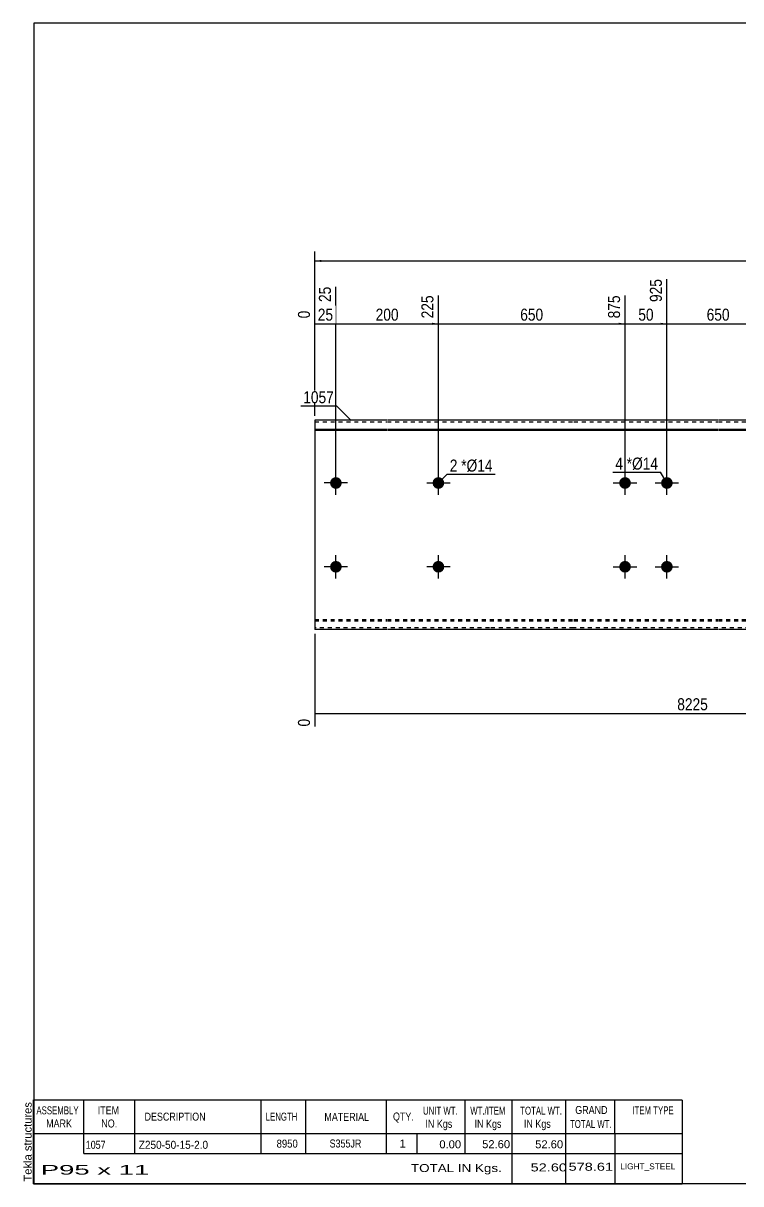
# Model space of a CAD drawing. Header units: millimetres. Extents: x -70 to 333, y -157 to 120.
# Drawn here: x -69.7 to 101.7, y -157.3 to 119.8 of the extents above; entities that cross this region are included whole.
import ezdxf

# ---------------------------------------------------------------- set-up
doc = ezdxf.new("R2010")
doc.units = ezdxf.units.MM
doc.linetypes.add('DXK_LINE_DOT1', pattern=[1.8814, 0.9407, -0.9407])
doc.styles.add('Arial', font='ARIAL.TTF', dxfattribs={"height": 0.2})
doc.styles.add('Arial Narrow', font='ARIALN.TTF', dxfattribs={"height": 0.2})

# ---------------------------------------------------------------- blocks, each defined once
blk = doc.blocks.new('Unknown-629082493-1758')
at = {"color": 5, "linetype": 'Continuous'}
for p, q in [((332.8, 119.75), (-67.2, 119.75)), ((-67.2, 119.75), (-67.2, -157.25)), ((332.8, -157.25), (332.8, 119.75)), ((-67.2, -157.25), (332.8, -157.25))]:
    blk.add_line(p, q, dxfattribs=at)
at = {"color": 174, "linetype": 'Continuous', "style": 'Arial'}
blk.add_text('Tekla structures', height=1.9102, rotation=90, dxfattribs=at).set_placement((-67.7, -156.75))
blk = doc.blocks.new('Bolt-629082493-1223 - 1203')
at = {"linetype": 'Continuous'}
blk.add_hatch(color=3, dxfattribs=at).paths.add_polyline_path([(28.09, 10, -1), (30.89, 10, -1)])
at = {"color": 3, "linetype": 'Continuous'}
for p, q in [((29.49, 7.2), (29.49, 12.8)), ((26.69, 10), (32.29, 10))]:
    blk.add_line(p, q, dxfattribs=at)
blk = doc.blocks.new('Part-629082493-1218 - 1203')
at = {"color": 2, "linetype": 'Continuous'}
for p, q in [((0, 25), (0, -25)), ((17.19, 25), (0, 25)), ((41.68, 25), (17.29, 25)), ((61.78, 25), (41.78, 25)), ((96.27, 25), (61.88, 25)), ((120.76, 25), (96.37, 25)), ((145.25, 25), (120.86, 25)), ((168.15, 25), (145.35, 25)), ((192.63, 25), (168.25, 25)), ((217.12, 25), (192.73, 25)), ((244.42, 25), (217.22, 25)), ((244.42, -25), (244.42, 25)), ((0, 22.88), (17.19, 22.88)), ((0, 22.6), (17.19, 22.6)), ((17.29, 22.88), (41.68, 22.88)), ((17.29, 22.6), (41.68, 22.6)), ((41.78, 22.88), (61.78, 22.88)), ((41.78, 22.6), (61.78, 22.6)), ((61.88, 22.88), (96.27, 22.88)), ((61.88, 22.6), (96.27, 22.6)), ((96.37, 22.88), (120.76, 22.88)), ((96.37, 22.6), (120.76, 22.6)), ((120.86, 22.88), (145.25, 22.88)), ((120.86, 22.6), (145.25, 22.6)), ((145.35, 22.88), (168.15, 22.88)), ((145.35, 22.6), (168.15, 22.6)), ((168.25, 22.88), (192.63, 22.88)), ((168.25, 22.6), (192.63, 22.6)), ((192.73, 22.88), (217.12, 22.88)), ((192.73, 22.6), (217.12, 22.6)), ((217.22, 22.88), (244.42, 22.88)), ((217.22, 22.6), (244.42, 22.6)), ((17.19, -25), (0, -25)), ((41.68, -25), (17.29, -25)), ((61.78, -25), (41.78, -25)), ((96.27, -25), (61.88, -25)), ((120.76, -25), (96.37, -25)), ((145.25, -25), (120.86, -25)), ((168.15, -25), (145.35, -25)), ((192.63, -25), (168.25, -25)), ((217.12, -25), (192.73, -25)), ((244.42, -25), (217.22, -25))]:
    blk.add_line(p, q, dxfattribs=at)
at = {"color": 7, "linetype": 'DXK_LINE_DOT1'}
for p, q in [((0, 24.6), (17.19, 24.6)), ((17.29, 24.6), (41.68, 24.6)), ((41.78, 24.6), (61.78, 24.6)), ((61.88, 24.6), (96.27, 24.6)), ((96.37, 24.6), (120.76, 24.6)), ((120.86, 24.6), (145.25, 24.6)), ((145.35, 24.6), (168.15, 24.6)), ((168.25, 24.6), (192.63, 24.6)), ((192.73, 24.6), (217.12, 24.6)), ((217.22, 24.6), (244.42, 24.6)), ((0, -22.6), (17.19, -22.6)), ((0, -22.88), (17.19, -22.88)), ((17.19, -24.6), (0, -24.6)), ((17.29, -22.6), (41.68, -22.6)), ((17.29, -22.88), (41.68, -22.88)), ((41.68, -24.6), (17.29, -24.6)), ((41.78, -22.6), (61.78, -22.6)), ((41.78, -22.88), (61.78, -22.88)), ((61.78, -24.6), (41.78, -24.6)), ((61.88, -22.6), (96.27, -22.6)), ((61.88, -22.88), (96.27, -22.88)), ((96.27, -24.6), (61.88, -24.6)), ((96.37, -22.6), (120.76, -22.6)), ((96.37, -22.88), (120.76, -22.88)), ((120.76, -24.6), (96.37, -24.6)), ((120.86, -22.6), (145.25, -22.6)), ((120.86, -22.88), (145.25, -22.88)), ((145.25, -24.6), (120.86, -24.6)), ((145.35, -22.6), (168.15, -22.6)), ((145.35, -22.88), (168.15, -22.88)), ((168.15, -24.6), (145.35, -24.6)), ((168.25, -22.6), (192.63, -22.6)), ((168.25, -22.88), (192.63, -22.88)), ((192.63, -24.6), (168.25, -24.6)), ((192.73, -22.6), (217.12, -22.6)), ((192.73, -22.88), (217.12, -22.88)), ((217.12, -24.6), (192.73, -24.6)), ((217.22, -22.6), (244.42, -22.6)), ((217.22, -22.88), (244.42, -22.88)), ((244.42, -24.6), (217.22, -24.6))]:
    blk.add_line(p, q, dxfattribs=at)
blk = doc.blocks.new('Bolt-629082493-1219 - 1203')
at = {"linetype": 'Continuous'}
for points in [[(3.6, 10, -1), (6.4, 10, -1)], [(131.65, 10, -1), (134.45, 10, -1)]]:
    blk.add_hatch(color=3, dxfattribs=at).paths.add_polyline_path(points)
at = {"color": 3, "linetype": 'Continuous'}
for p, q in [((5, 7.2), (5, 12.8)), ((133.05, 7.2), (133.05, 12.8)), ((7.8, 10), (2.2, 10)), ((135.85, 10), (130.25, 10))]:
    blk.add_line(p, q, dxfattribs=at)
blk = doc.blocks.new('Bolt-629082493-1220 - 1203')
at = {"linetype": 'Continuous'}
for points in [[(3.6, -10, -1), (6.4, -10, -1)], [(131.65, -10, -1), (134.45, -10, -1)]]:
    blk.add_hatch(color=3, dxfattribs=at).paths.add_polyline_path(points)
at = {"color": 3, "linetype": 'Continuous'}
for p, q in [((5, -12.8), (5, -7.2)), ((133.05, -12.8), (133.05, -7.2)), ((7.8, -10), (2.2, -10)), ((135.85, -10), (130.25, -10))]:
    blk.add_line(p, q, dxfattribs=at)
blk = doc.blocks.new('Bolt-629082493-1222 - 1203')
at = {"linetype": 'Continuous'}
for points in [[(72.68, 10, -1), (75.48, 10, -1)], [(82.68, 10, -1), (85.48, 10, -1)], [(72.68, -10, -1), (75.48, -10, -1)], [(82.68, -10, -1), (85.48, -10, -1)]]:
    blk.add_hatch(color=3, dxfattribs=at).paths.add_polyline_path(points)
at = {"color": 3, "linetype": 'Continuous'}
for p, q in [((74.08, 7.2), (74.08, 12.8)), ((84.08, 7.2), (84.08, 12.8)), ((71.28, 10), (76.88, 10)), ((81.28, 10), (86.88, 10)), ((74.08, -12.8), (74.08, -7.2)), ((84.08, -12.8), (84.08, -7.2)), ((71.28, -10), (76.88, -10)), ((81.28, -10), (86.88, -10))]:
    blk.add_line(p, q, dxfattribs=at)
blk = doc.blocks.new('Bolt-629082493-1226 - 1203')
at = {"linetype": 'Continuous'}
blk.add_hatch(color=3, dxfattribs=at).paths.add_polyline_path([(28.09, -10, -1), (30.89, -10, -1)])
at = {"color": 3, "linetype": 'Continuous'}
for p, q in [((29.49, -12.8), (29.49, -7.2)), ((32.29, -10), (26.69, -10))]:
    blk.add_line(p, q, dxfattribs=at)
blk = doc.blocks.new('StraightDimension-629082493-1346 - 1203')
at = {"linetype": 'Continuous'}
for points in [[(1.5, 62.75), (0, 63), (1.5, 63.25)], [(242.92, 63.25), (244.42, 63), (242.92, 62.75)]]:
    blk.add_hatch(color=7, dxfattribs=at).paths.add_polyline_path(points)
at = {"color": 7, "linetype": 'Continuous'}
for p, q in [((0, 26), (0, 65.25)), ((244.42, 26), (244.42, 65.25)), ((0, 63), (244.42, 63))]:
    blk.add_line(p, q, dxfattribs=at)
at = {"color": 0}
blk.add_wipeout([(126.46, 63.15), (126.46, 67.35), (117.95, 67.35), (117.95, 63.15)], dxfattribs=at)
at = {"color": 3, "style": 'Arial Narrow'}
blk.add_text('8950', height=2.863, dxfattribs=at).set_placement((118.55, 63.75))
blk = doc.blocks.new('StraightDimension-629082493-1318 - 1203')
at = {"linetype": 'Continuous'}
blk.add_hatch(color=7, dxfattribs=at).paths.add_polyline_path([(178.94, -44.75), (180.44, -45), (178.94, -45.25)])
at = {"color": 7, "linetype": 'Continuous'}
for p, q in [((180.44, 9), (180.44, -53.61)), ((0, -26), (0, -48.13)), ((0, -45), (180.44, -45))]:
    blk.add_line(p, q, dxfattribs=at)
at = {"color": 0}
blk.add_wipeout([(94.48, -44.85), (94.48, -40.65), (85.96, -40.65), (85.96, -44.85)], dxfattribs=at)
at = {"color": 0, "linetype": 'Continuous'}
for points in [[(-0.6, -45.7), (-4.8, -45.7), (-4.8, -48.73), (-0.6, -48.73)], [(179.84, -45.7), (175.64, -45.7), (175.64, -54.21), (179.84, -54.21)]]:
    blk.add_wipeout(points, dxfattribs=at)
at = {"color": 3, "style": 'Arial Narrow'}
blk.add_text('8225', height=2.863, dxfattribs=at).set_placement((86.56, -44.25))
at = {"color": 3, "linetype": 'Continuous', "style": 'Arial Narrow'}
for s, height, p in [('0', 2.86, (-1.2, -48.13)), ('8225', 2.863, (179.24, -53.61))]:
    blk.add_text(s, height=height, rotation=90.0002, dxfattribs=at).set_placement(p)
blk = doc.blocks.new('StraightDimension-629082493-1269 - 1203')
at = {"linetype": 'Continuous'}
blk.add_hatch(color=7, dxfattribs=at).paths.add_polyline_path([(107.06, 48.25), (108.56, 48), (107.06, 47.75)])
at = {"color": 7, "linetype": 'Continuous'}
for p, q in [((84.08, 11), (84.08, 58.68)), ((108.56, 11), (108.56, 56.61)), ((84.08, 48), (108.56, 48))]:
    blk.add_line(p, q, dxfattribs=at)
at = {"color": 0, "linetype": 'Continuous'}
blk.add_wipeout([(107.96, 57.21), (103.76, 57.21), (103.76, 48.7), (107.96, 48.7)], dxfattribs=at)
at = {"color": 0}
blk.add_wipeout([(99.66, 48.15), (99.66, 52.35), (92.98, 52.35), (92.98, 48.15)], dxfattribs=at)
at = {"color": 3, "linetype": 'Continuous', "style": 'Arial Narrow'}
blk.add_text('1575', height=2.863, rotation=90.0002, dxfattribs=at).set_placement((107.36, 49.3))
at = {"color": 3, "style": 'Arial Narrow'}
blk.add_text('650', height=2.863, dxfattribs=at).set_placement((93.58, 48.75))
blk = doc.blocks.new('StraightDimension-629082493-1270 - 1203')
at = {"linetype": 'Continuous'}
blk.add_hatch(color=7, dxfattribs=at).paths.add_polyline_path([(82.58, 48.25), (84.08, 48), (82.58, 47.75)])
at = {"color": 7, "linetype": 'Continuous'}
for p, q in [((84.08, 11), (84.08, 58.68)), ((74.08, 11), (74.08, 54.78)), ((74.08, 48), (84.08, 48))]:
    blk.add_line(p, q, dxfattribs=at)
at = {"color": 0}
blk.add_wipeout([(81.5, 48.15), (81.5, 52.35), (76.65, 52.35), (76.65, 48.15)], dxfattribs=at)
at = {"color": 0, "linetype": 'Continuous'}
blk.add_wipeout([(83.48, 59.28), (79.28, 59.28), (79.28, 52.6), (83.48, 52.6)], dxfattribs=at)
at = {"color": 3, "linetype": 'Continuous', "style": 'Arial Narrow'}
blk.add_text('925', height=2.863, rotation=90.0002, dxfattribs=at).set_placement((82.88, 53.2))
at = {"color": 3, "style": 'Arial Narrow'}
blk.add_text('50', height=2.863, dxfattribs=at).set_placement((77.25, 48.75))
blk = doc.blocks.new('StraightDimension-629082493-1271 - 1203')
at = {"linetype": 'Continuous'}
blk.add_hatch(color=7, dxfattribs=at).paths.add_polyline_path([(72.58, 48.25), (74.08, 48), (72.58, 47.75)])
at = {"color": 7, "linetype": 'Continuous'}
for p, q in [((29.49, 11), (29.49, 54.78)), ((74.08, 11), (74.08, 54.78)), ((29.49, 48), (74.08, 48))]:
    blk.add_line(p, q, dxfattribs=at)
at = {"color": 0, "linetype": 'Continuous'}
blk.add_wipeout([(73.48, 55.38), (69.28, 55.38), (69.28, 48.7), (73.48, 48.7)], dxfattribs=at)
at = {"color": 0}
blk.add_wipeout([(55.12, 48.15), (55.12, 52.35), (48.44, 52.35), (48.44, 48.15)], dxfattribs=at)
at = {"color": 3, "linetype": 'Continuous', "style": 'Arial Narrow'}
blk.add_text('875', height=2.863, rotation=90.0002, dxfattribs=at).set_placement((72.88, 49.3))
at = {"color": 3, "style": 'Arial Narrow'}
blk.add_text('650', height=2.863, dxfattribs=at).set_placement((49.04, 48.75))
blk = doc.blocks.new('StraightDimension-629082493-1272 - 1203')
at = {"linetype": 'Continuous'}
blk.add_hatch(color=7, dxfattribs=at).paths.add_polyline_path([(27.99, 48.25), (29.49, 48), (27.99, 47.75)])
at = {"color": 7, "linetype": 'Continuous'}
for p, q in [((5, 11), (5, 56.86)), ((29.49, 11), (29.49, 54.78)), ((5, 48), (29.49, 48))]:
    blk.add_line(p, q, dxfattribs=at)
at = {"color": 0, "linetype": 'Continuous'}
blk.add_wipeout([(28.89, 55.38), (24.69, 55.38), (24.69, 48.7), (28.89, 48.7)], dxfattribs=at)
at = {"color": 0}
blk.add_wipeout([(20.59, 48.15), (20.59, 52.35), (13.9, 52.35), (13.9, 48.15)], dxfattribs=at)
at = {"color": 3, "linetype": 'Continuous', "style": 'Arial Narrow'}
blk.add_text('225', height=2.863, rotation=90.0002, dxfattribs=at).set_placement((28.29, 49.3))
at = {"color": 3, "style": 'Arial Narrow'}
blk.add_text('200', height=2.863, dxfattribs=at).set_placement((14.5, 48.75))
blk = doc.blocks.new('StraightDimension-629082493-1273 - 1203')
at = {"linetype": 'Continuous'}
blk.add_hatch(color=7, dxfattribs=at).paths.add_polyline_path([(3.5, 48.25), (5, 48), (3.5, 47.75)])
at = {"color": 7, "linetype": 'Continuous'}
for p, q in [((5, 11), (5, 56.86)), ((0, 26), (0, 51.13)), ((0, 48), (5, 48))]:
    blk.add_line(p, q, dxfattribs=at)
at = {"color": 0}
blk.add_wipeout([(4.93, 48.15), (4.93, 52.35), (0.07, 52.35), (0.07, 48.15)], dxfattribs=at)
at = {"color": 0, "linetype": 'Continuous'}
blk.add_wipeout([(4.4, 57.46), (0.2, 57.46), (0.2, 52.6), (4.4, 52.6)], dxfattribs=at)
at = {"color": 3, "linetype": 'Continuous', "style": 'Arial Narrow'}
blk.add_text('25', height=2.863, rotation=90.0002, dxfattribs=at).set_placement((3.8, 53.2))
at = {"color": 3, "style": 'Arial Narrow'}
blk.add_text('25', height=2.863, dxfattribs=at).set_placement((0.67, 48.75))
at = {"color": 0, "linetype": 'Continuous'}
blk.add_wipeout([(-0.6, 51.73), (-4.8, 51.73), (-4.8, 48.7), (-0.6, 48.7)], dxfattribs=at)
at = {"color": 3, "linetype": 'Continuous', "style": 'Arial Narrow'}
blk.add_text('0', height=2.86, rotation=90.0002, dxfattribs=at).set_placement((-1.2, 49.3))
blk = doc.blocks.new('CBS_BOM-629082493-1780')
at = {"color": 7, "linetype": 'Continuous'}
for p, q in [((-67.23, -145.28), (-67.23, -137.28)), ((-67.23, -137.28), (87.69, -137.28)), ((-55.23, -145.28), (-55.23, -137.28)), ((-43.04, -145.28), (-43.04, -137.28)), ((-12.88, -145.28), (-12.88, -137.28)), ((-2.2, -145.28), (-2.2, -137.28)), ((17.12, -145.28), (17.12, -137.28)), ((35.92, -145.28), (35.92, -137.28)), ((47.13, -145.28), (47.13, -137.28)), ((59.92, -145.28), (59.92, -137.28)), ((71.67, -145.28), (71.67, -137.28)), ((87.69, -137.29), (87.69, -145.27)), ((-67.23, -145.28), (87.69, -145.28)), ((-67.23, -150.08), (-67.23, -145.28)), ((-55.23, -150.08), (-55.23, -145.28)), ((-43.04, -150.08), (-43.04, -145.28)), ((-12.88, -150.08), (-12.88, -145.28)), ((-2.2, -150.08), (-2.2, -145.28)), ((17.12, -150.08), (17.12, -145.28)), ((24.38, -150.08), (24.38, -145.28)), ((35.92, -150.08), (35.92, -145.28)), ((47.13, -150.08), (47.13, -145.28)), ((59.92, -150.08), (59.92, -145.28)), ((71.69, -150.08), (71.69, -145.28)), ((87.69, -145.28), (87.69, -150.08)), ((-67.23, -157.28), (-67.23, -150.1)), ((-55.23, -150.08), (87.69, -150.08)), ((47.13, -157.28), (47.13, -150.1)), ((59.92, -157.28), (59.92, -150.1)), ((71.73, -157.28), (71.73, -150.1)), ((87.69, -150.08), (87.69, -157.28)), ((-67.23, -157.28), (87.69, -157.28))]:
    blk.add_line(p, q, dxfattribs=at)
at = {"color": 3, "linetype": 'Continuous', "style": 'Arial'}
for s, height, width, p in [('ASSEMBLY', 1.91, 0.7, (-66.55, -140.71)), ('ITEM', 1.91, 0.8, (-51.9, -140.71)), ('DESCRIPTION', 1.9102, 0.8, (-40.72, -142.21)), ('LENGTH', 1.91, 0.7, (-11.77, -142.21)), ('MATERIAL', 1.91, 0.8, (2.25, -142.26)), ('QTY.', 1.91, 0.8, (18.64, -142.18)), ('UNIT WT.', 1.91, 0.7, (25.81, -140.78)), ('WT./ITEM', 1.91, 0.7, (37.1, -140.78)), ('TOTAL WT.', 1.91, 0.7, (49.04, -140.78)), ('GRAND', 1.91, 0.8, (62.19, -140.62)), ('ITEM TYPE', 1.91, 0.7, (75.83, -140.7)), ('MARK', 1.91, 0.8, (-64.23, -143.84)), ('NO.', 1.91, 0.8, (-51.05, -143.84)), ('IN Kgs', 1.91, 0.8, (26.39, -143.92)), ('IN Kgs', 1.91, 0.8, (38.14, -143.92)), ('IN Kgs', 1.91, 0.8, (49.93, -143.92)), ('TOTAL WT.', 1.91, 0.7, (60.93, -143.96))]:
    blk.add_text(s, height=height, dxfattribs=dict(at, width=width)).set_placement(p)
at = {"color": 7, "linetype": 'Continuous', "style": 'Arial'}
for s, height, width, p in [('8950', 1.91, 0.85, (-9.16, -148.65)), ('S355JR', 1.91, 0.8, (3.49, -148.62)), ('1057', 1.91, 0.8, (-54.77, -148.93)), ('Z250-50-15-2.0', 1.9102, 0.9, (-42.1, -148.93))]:
    blk.add_text(s, height=height, dxfattribs=dict(at, width=width)).set_placement(p)
for s, p in [('1', (20.21, -148.62)), ('0.00', (29.72, -148.81)), ('52.60', (39.94, -148.78)), ('52.60', (52.61, -148.81))]:
    blk.add_text(s, height=1.91, dxfattribs=at).set_placement(p)
at = {"color": 6, "linetype": 'Continuous', "style": 'Arial'}
for s, height, width, p in [('578.61', 1.91, 1.3, (60.59, -154.17)), ('P95 x 11', 2.292, 2.05, (-65.51, -155.09)), ('TOTAL IN Kgs.', 1.9102, 1.2, (22.93, -154.48)), ('52.60', 1.91, 1.3, (51.52, -154.33))]:
    blk.add_text(s, height=height, dxfattribs=dict(at, width=width)).set_placement(p)
blk.add_text('LIGHT_STEEL', height=1.4135, dxfattribs=at).set_placement((72.94, -153.83))
blk = doc.blocks.new('MarkSet-629082493-1365 - 1203')
at = {"color": 0}
blk.add_wipeout([(34.04, 12.72), (34.04, 15.72), (32.21, 15.72), (32.21, 12.72)], dxfattribs=at)
blk.add_wipeout([(34.04, 12.72), (34.04, 15.72), (32.21, 15.72), (32.21, 12.72)], dxfattribs=at)
at = {"color": 7, "linetype": 'Continuous'}
blk.add_line((29.49, 10), (31.61, 12.12), dxfattribs=at)
at = {"color": 0}
blk.add_wipeout([(36.21, 12.72), (36.21, 15.72), (34.94, 15.72), (34.94, 12.72)], dxfattribs=at)
blk.add_wipeout([(36.21, 12.72), (36.21, 15.72), (34.94, 15.72), (34.94, 12.72)], dxfattribs=at)
at = {"color": 3, "style": 'Arial Narrow'}
blk.add_text('2', height=2.86, dxfattribs=at).set_placement((32.21, 12.72))
at = {"color": 0}
blk.add_wipeout([(42.43, 12.72), (42.43, 15.72), (36.21, 15.72), (36.21, 12.72)], dxfattribs=at)
blk.add_wipeout([(42.43, 12.72), (42.43, 15.72), (36.21, 15.72), (36.21, 12.72)], dxfattribs=at)
at = {"color": 7, "linetype": 'Continuous'}
blk.add_line((31.61, 12.12), (43.03, 12.12), dxfattribs=at)
at = {"color": 3, "style": 'Arial Narrow'}
for s, height, p in [('*', 2.86, (34.94, 12.72)), ('Ø14', 2.863, (36.21, 12.72))]:
    blk.add_text(s, height=height, dxfattribs=at).set_placement(p)
blk = doc.blocks.new('Mark-629082493-1349 - 1203')
at = {"color": 0}
blk.add_wipeout([(4.51, 29.04), (4.51, 32.04), (-2.8, 32.04), (-2.8, 29.04)], dxfattribs=at)
blk.add_wipeout([(4.51, 29.04), (4.51, 32.04), (-2.8, 32.04), (-2.8, 29.04)], dxfattribs=at)
at = {"color": 7, "linetype": 'Continuous'}
for p in [(-3.4, 28.44), (8.65, 24.9)]:
    blk.add_line(p, (5.11, 28.44), dxfattribs=at)
at = {"color": 3, "style": 'Arial Narrow'}
blk.add_text('1057', height=2.863, dxfattribs=at).set_placement((-2.8, 29.04))
blk = doc.blocks.new('Mark-629082493-1374 - 1203')
at = {"color": 0}
blk.add_wipeout([(73.58, 13.2), (73.58, 16.2), (71.76, 16.2), (71.76, 13.2)], dxfattribs=at)
blk.add_wipeout([(73.58, 13.2), (73.58, 16.2), (71.76, 16.2), (71.76, 13.2)], dxfattribs=at)
blk.add_wipeout([(75.76, 13.2), (75.76, 16.2), (74.48, 16.2), (74.48, 13.2)], dxfattribs=at)
blk.add_wipeout([(75.76, 13.2), (75.76, 16.2), (74.48, 16.2), (74.48, 13.2)], dxfattribs=at)
at = {"color": 3, "style": 'Arial Narrow'}
blk.add_text('4', height=2.86, dxfattribs=at).set_placement((71.76, 13.2))
at = {"color": 0}
blk.add_wipeout([(81.98, 13.2), (81.98, 16.2), (75.76, 16.2), (75.76, 13.2)], dxfattribs=at)
blk.add_wipeout([(81.98, 13.2), (81.98, 16.2), (75.76, 16.2), (75.76, 13.2)], dxfattribs=at)
at = {"color": 7, "linetype": 'Continuous'}
for p in [(71.16, 12.6), (84.08, 10)]:
    blk.add_line(p, (82.58, 12.6), dxfattribs=at)
at = {"color": 3, "style": 'Arial Narrow'}
for s, height, p in [('*', 2.86, (74.48, 13.2)), ('Ø14', 2.863, (75.76, 13.2))]:
    blk.add_text(s, height=height, dxfattribs=at).set_placement(p)

msp = doc.modelspace()

# ---------------------------------------------------------------- block references
for name in ['Unknown-629082493-1758', 'Part-629082493-1218 - 1203', 'Bolt-629082493-1219 - 1203', 'Bolt-629082493-1223 - 1203', 'Bolt-629082493-1222 - 1203', 'Bolt-629082493-1220 - 1203', 'Bolt-629082493-1226 - 1203', 'CBS_BOM-629082493-1780']:
    msp.add_blockref(name, (0, 0))

# ---------------------------------------------------------------- next in the draw order: block references
for name in ['StraightDimension-629082493-1346 - 1203', 'StraightDimension-629082493-1318 - 1203']:
    msp.add_blockref(name, (0, 0))

# ---------------------------------------------------------------- next in the draw order: block references
msp.add_blockref('StraightDimension-629082493-1269 - 1203', (0, 0))

# ---------------------------------------------------------------- next in the draw order: block references
msp.add_blockref('StraightDimension-629082493-1270 - 1203', (0, 0))

# ---------------------------------------------------------------- next in the draw order: block references
msp.add_blockref('StraightDimension-629082493-1271 - 1203', (0, 0))

# ---------------------------------------------------------------- next in the draw order: block references
for name in ['StraightDimension-629082493-1272 - 1203', 'Mark-629082493-1374 - 1203']:
    msp.add_blockref(name, (0, 0))

# ---------------------------------------------------------------- next in the draw order: block references
for name in ['StraightDimension-629082493-1273 - 1203', 'MarkSet-629082493-1365 - 1203']:
    msp.add_blockref(name, (0, 0))

# ---------------------------------------------------------------- next in the draw order: block references
msp.add_blockref('Mark-629082493-1349 - 1203', (0, 0))

doc.saveas('drawing.dxf')
